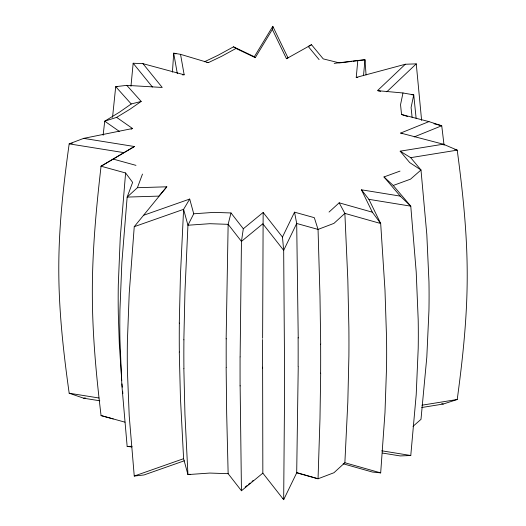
<?xml version="1.0" encoding="UTF-8"?>
<svg xmlns="http://www.w3.org/2000/svg" width="526" height="526" viewBox="0 0 526 526"><rect width="100%" height="100%" fill="white"/><g stroke="black" fill="none" stroke-linecap="round" stroke-linejoin="round"><path stroke-width="0.79" d="M262.625 338.297L263.151 212.445L243.321 228.771L241.447 241.395L240.126 356.825M298.229 366.892L296.697 472.828L283.678 499.7L262.842 473.137L262.625 367.214M226.141 338.882L228.146 224.332L230.999 212.958L214.003 212.373L193.732 213.793L187.94 225.233L184.948 291.805L183.857 339.822M320.689 373.144L319.979 418.775L318.052 478.778L296.697 472.828M179.287 323.109L180.438 275.308L183.6 209.335L189.708 199.058L193.732 213.793M296.901 472.65L318.052 478.778L333.944 472.729L344.872 462.748L347.817 402.14L348.896 356.293A1226.888 525.882 70.4 0 0 348.87 327.35L347.817 279.516L344.872 213.392L339.171 202.819L329.046 212.07M172.423 72.174L173.698 53.172L180.536 54.336L208.355 62.64L221.676 56.269L235.977 48.451L255.274 57.65L272.376 29.43L272.797 26.3L288.005 57.906L286.466 58.721L272.376 29.43M343.123 463.768L372.362 472.032L380.686 472.881L384.986 412.647L386.557 366.944A992.878 502.81 65.5 0 0 386.551 338.021L384.986 290.03L380.686 223.517L368.91 199.347L361.447 189.807L400.24 196.106L410.773 206.153L416.211 272.001L418.19 319.762A992.878 635.921 53.9 0 1 418.196 348.679L416.211 394.625L410.773 455.509L400.24 455.937L382.461 453.05M131.881 446.949L127.154 446.442L121.861 385.216L119.928 339.145A1065.347 712.533 -50.5 0 1 119.935 310.228L121.861 262.592L127.154 197.086L137.398 187.71L166.808 186.796L134.248 226.686L129.218 293.317L127.391 341.354A910.808 494.387 -62.8 0 0 127.391 370.271L129.218 415.935L134.248 476.043L143.973 474.971L184.284 460.796M130.961 86.33L133.163 63.245L142.967 63.666L184.166 74.784L180.536 54.336M357.805 77.578L356.233 77.434L357.812 60.457L364.985 59.773L366.063 74.929M363.505 75.705L364.985 59.773L353.045 61.259M112.544 117.311L115.713 86.645L126.799 85.363L162.225 87.454L142.967 63.666M113.215 418.926L101.058 415.573C96.738 379.41 93.207 343.11 92.484 306.678A1058.72 834.999 -24.9 0 1 92.471 277.761C93.247 240.454 96.791 203.266 101.058 166.216L125.602 172.975L120.25 237.574L118.297 284.875A1195.302 907.008 -34.5 0 0 118.304 313.785L119.31 343.82L121.749 380.627M103.129 135.267L104.727 121.184L119.33 112.275L131.237 103.977L141.185 101.419L126.799 85.363M421.727 407.518L443.293 404.034L457.225 399.504C462.15 363.104 466.214 326.521 467.049 289.78A952.954 775.127 8.6 0 0 467.049 260.857C466.207 223.787 462.124 186.875 457.225 150.14L443.293 144.203L400.661 133.058L428.94 121.611L441.735 125.76L444.075 145.268M416.145 118.475L413.738 94.871L402.988 92.977L400.536 104.681L401.548 114.49L407.624 116.542M137.398 187.71L142.48 174.073M283.067 498.293L283.678 499.7L284.54 395.151A952.954 67.821 87.1 0 0 284.533 366.227L283.678 250.343L282.462 237.062L294.527 212.156L314.311 217.672L318.052 229.415L319.979 296.151L320.689 344.228M255.274 57.65L254.341 56.749L272.797 26.3L272.803 27.865M166.808 186.796L158.885 196.106L127.154 197.086L132.631 182.377L125.602 172.975M421.615 120.447L416.257 63.87L405.322 64.251L377.471 90.656L402.988 92.977M386.794 91.8L416.257 63.87M412.982 426.362L420.991 419.347L426.816 357.095L428.94 310.649A1121.734 869.425 29.8 0 0 428.96 281.732L426.816 234.471L420.991 169.99L410.681 157.662L400.161 151.172L443.293 144.203M245.182 487.076L247.042 485.544M248.279 484.518L250.139 482.993M252 481.461L253.236 480.442M226.141 367.799L226.673 413.495L228.146 473.696L241.447 490.758L262.842 473.137M141.185 101.419L130.152 109.112L116.614 117.37L104.727 121.184L119.27 131.355M134.406 146.517L101.058 166.216L134.406 146.517L83.667 138.377L69.176 143.861C64.08 180.464 59.832 217.271 58.958 254.249A919.047 750.083 -2.9 0 0 58.958 283.172C59.826 320.038 64.067 356.727 69.176 393.218L83.667 398.208L99.776 400.792M286.466 58.721L311.51 44.71L323.227 58.879L339.507 62.936M254.341 56.749L233.524 46.827L218.093 55.256L204.43 61.785M311.51 44.71L308.256 46.492L319.111 59.622M131.125 129.133L132.545 128.508L116.614 117.37M414.199 136.911L441.735 125.76L433.963 123.741M400.24 196.106L383.987 176.946L400.01 171.101M383.987 176.946L393.231 185.474L410.517 179.162L420.991 169.99L409.708 162.593L400.161 151.172M143.973 215.141L189.708 199.058M134.248 226.686L183.6 209.335L187.94 225.233L209.815 223.701L228.146 224.332L241.447 241.395L262.842 223.78L283.678 250.343L296.697 223.471L294.527 212.156M134.248 476.043L183.6 458.692L180.438 397.932L179.287 352.025M356.233 77.434L405.322 64.251M83.667 138.377L132.545 128.508M72.371 143.217L69.176 143.861L123.919 152.639M83.667 398.208L85.271 397.886M190.116 474.228L187.94 474.59L183.6 458.692M410.681 157.662L457.225 150.14L454.852 149.522M421.918 405.204L457.225 399.504M334.201 63.383L357.812 60.457M340.309 62.837L351.453 61.457M182.529 74.902L184.166 74.784M127.154 446.442L132.033 446.291M228.146 473.696L209.815 473.058L187.94 474.59L184.948 414.429L183.857 368.746M117.344 86.744L115.713 86.645L131.237 103.977M411.306 94.647L413.738 94.871L411.089 107.495L412.095 117.265M206.803 62.469L208.355 62.64M69.176 393.218L98.96 397.998M368.91 199.347L410.773 206.153L393.231 185.474M381.791 450.802L410.773 455.509M378.266 90.807L380.646 91.274M401.548 114.49L428.94 121.611M441.715 403.62L443.293 404.034M113.215 159.095L135.964 165.361M101.058 415.573L124.984 422.168M339.171 202.819L372.362 212.202L380.686 223.517L344.872 213.392L333.944 223.372L318.052 229.415L296.697 223.471L298.229 337.975M344.872 462.748L380.686 472.881M176.013 53.862L173.698 53.172L177.334 73.666M400.661 133.058L402.068 133.729M233.524 46.827L235.977 48.451M133.163 63.245L152.422 87.027M263.151 212.445L282.462 237.062M230.999 212.958L243.321 228.771M361.447 189.807L372.362 212.202M122.637 391.226L122.854 393.652M122.012 383.895L122.282 387.169M241.447 490.758L240.126 385.742M226.213 367.641A1210.72 255.774 -81.2 0 1 226.213 338.731M240.086 385.92A1030.25 121.986 -85.2 0 1 240.08 356.996M179.333 351.993A1250.611 585.635 -68 0 1 179.333 323.076M183.916 368.68A1091.535 422.924 -72.7 0 1 183.916 339.763M298.124 337.685A1240.196 204.706 83.2 0 1 298.13 366.596M320.623 344.122A1121.734 288.031 79.2 0 1 320.623 373.039M262.566 368.489A1261.111 30.028 -89 0 1 262.559 339.546"/></g></svg>
